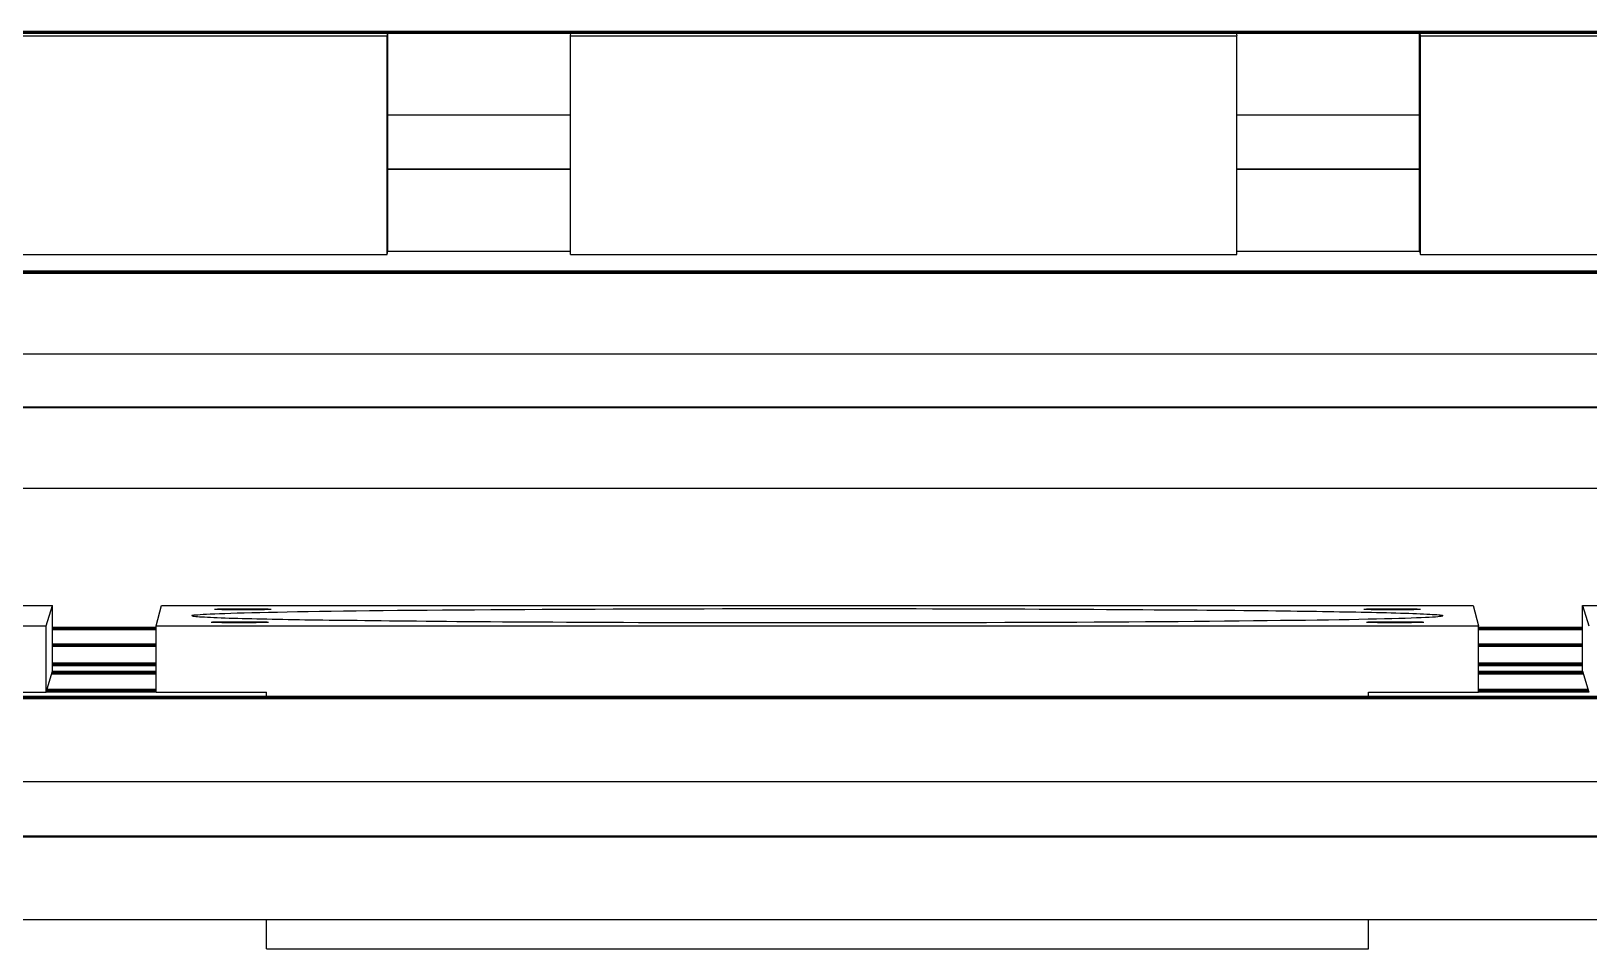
# Model space of a CAD drawing. Header units: millimetres. Extents: x -226 to 218, y -257 to 254.
# Drawn here: x -72.3 to 70.9, y -256.6 to -172.2 of the extents above; entities that cross this region are included whole.
import ezdxf

# ---------------------------------------------------------------- set-up
doc = ezdxf.new("R2010")
doc.units = ezdxf.units.MM
doc.layers.add('VISIBLE', color=7, linetype='Continuous')

msp = doc.modelspace()

# ---------------------------------------------------------------- linework, layer by layer
at = {"layer": 'VISIBLE'}
for p, q in [((-195.48, -172.42), (195.48, -172.42)), ((-175.36, -172.36), (175.36, -172.36)), ((-175.32, -172.31), (175.32, -172.31)), ((-175.25, -172.25), (175.25, -172.25)), ((-100.8, -172.69), (-39.56, -172.69)), ((-39.56, -172.69), (-39.5, -172.42)), ((-39.56, -192.77), (-39.56, -172.69)), ((-39.5, -192.47), (-39.5, -172.42)), ((-22.69, -172.69), (-22.66, -172.42)), ((-22.69, -192.77), (-22.69, -172.69)), ((-22.69, -172.69), (38.55, -172.69)), ((38.49, -172.42), (38.55, -172.69)), ((38.55, -192.77), (38.55, -172.69)), ((55.34, -192.47), (55.34, -172.42)), ((55.34, -172.42), (55.42, -172.69)), ((55.42, -192.77), (55.42, -172.69)), ((55.42, -172.69), (116.66, -172.69)), ((-39.5, -179.94), (-22.69, -179.94)), ((38.55, -179.94), (55.34, -179.94)), ((-39.5, -184.9), (-22.69, -184.9)), ((-39.5, -184.95), (-22.69, -184.95)), ((38.55, -184.9), (55.34, -184.9)), ((38.55, -184.95), (55.34, -184.95)), ((-100.8, -192.77), (-39.56, -192.77)), ((-39.56, -192.77), (-39.5, -192.47)), ((-39.5, -192.47), (-22.69, -192.47)), ((-22.69, -192.77), (38.55, -192.77)), ((38.55, -192.47), (55.34, -192.47)), ((55.34, -192.47), (55.42, -192.77)), ((55.42, -192.77), (116.66, -192.77)), ((-192.67, -194.49), (192.67, -194.49)), ((-172.84, -194.41), (172.84, -194.41)), ((-172.8, -194.37), (172.8, -194.37)), ((-172.74, -194.29), (172.74, -194.29)), ((-192.67, -201.9), (192.67, -201.9)), ((-192.67, -206.84), (192.67, -206.84)), ((-192.61, -206.78), (192.61, -206.78)), ((-192.67, -214.25), (192.67, -214.25)), ((-190.9, -225.06), (-70.33, -225.06)), ((-70.91, -226.93), (-70.33, -225.06)), ((-70.33, -231.09), (-70.33, -225.06)), ((-60.78, -226.93), (-60.29, -225.06)), ((-60.29, -225.06), (60.29, -225.06)), ((-57.5, -225.97), (-57.47, -225.95)), ((-57.5, -225.97), (-57.49, -225.99)), ((-57.49, -225.99), (-57.46, -226)), ((-57.47, -225.95), (-57.4, -225.94)), ((-57.46, -226), (-57.38, -226.02)), ((-57.4, -225.94), (-57.3, -225.92)), ((-57.38, -226.02), (-57.28, -226.03)), ((-57.3, -225.92), (-57.16, -225.9)), ((-57.28, -226.03), (-57.15, -226.05)), ((-57.16, -225.9), (-56.97, -225.89)), ((-57.15, -226.05), (-56.99, -226.06)), ((-56.99, -226.06), (-56.8, -226.08)), ((-56.97, -225.89), (-56.75, -225.87)), ((-56.8, -226.08), (-56.58, -226.09)), ((-56.75, -225.87), (-56.48, -225.85)), ((-56.58, -226.09), (-56.34, -226.1)), ((-56.48, -225.85), (-56.17, -225.84)), ((-56.34, -226.1), (-56.08, -226.12)), ((-56.17, -225.84), (-55.81, -225.82)), ((-56.08, -226.12), (-55.8, -226.13)), ((-55.81, -225.82), (-55.41, -225.8)), ((-55.8, -226.13), (-55.49, -226.14)), ((-55.49, -226.14), (-55.17, -226.16)), ((-55.44, -225.38), (-55.41, -225.37)), ((-55.44, -225.38), (-55.43, -225.38)), ((-55.43, -225.38), (-55.41, -225.38)), ((-55.41, -225.37), (-55.36, -225.37)), ((-55.41, -225.38), (-55.36, -225.38)), ((-55.41, -225.8), (-54.96, -225.78)), ((-55.36, -225.37), (-55.28, -225.37)), ((-55.36, -225.38), (-55.3, -225.39)), ((-55.3, -225.39), (-55.15, -225.39)), ((-55.28, -225.37), (-55.15, -225.36)), ((-55.17, -226.16), (-54.82, -226.17)), ((-55.15, -225.36), (-55, -225.36)), ((-55.15, -225.39), (-54.97, -225.39)), ((-55, -225.36), (-54.8, -225.36)), ((-54.97, -225.39), (-54.75, -225.4)), ((-54.96, -225.78), (-54.47, -225.77)), ((-54.82, -226.17), (-54.46, -226.18)), ((-54.8, -225.36), (-54.58, -225.35)), ((-54.75, -225.4), (-54.46, -225.4)), ((-54.58, -225.35), (-54.32, -225.35)), ((-54.47, -225.77), (-53.92, -225.75)), ((-54.46, -225.4), (-54.29, -225.4)), ((-54.46, -226.18), (-54.09, -226.2)), ((-54.32, -225.35), (-54.04, -225.35)), ((-54.29, -225.4), (-54.09, -225.4)), ((-54.09, -225.4), (-53.88, -225.4)), ((-54.09, -226.2), (-53.69, -226.21)), ((-54.04, -225.35), (-53.75, -225.35)), ((-53.92, -225.75), (-53.33, -225.73)), ((-53.88, -225.4), (-53.64, -225.4)), ((-53.75, -225.35), (-53.44, -225.35)), ((-53.69, -226.21), (-53.29, -226.22)), ((-53.64, -225.4), (-53.38, -225.4)), ((-53.44, -225.35), (-53.14, -225.35)), ((-53.38, -225.4), (-53.1, -225.41)), ((-53.33, -225.73), (-52.69, -225.71)), ((-53.29, -226.22), (-52.87, -226.23)), ((-53.14, -225.35), (-52.83, -225.35)), ((-53.1, -225.41), (-52.81, -225.41)), ((-52.87, -226.23), (-52.43, -226.24)), ((-52.83, -225.35), (-52.54, -225.35)), ((-52.81, -225.41), (-52.51, -225.41)), ((-52.69, -225.71), (-52, -225.7)), ((-52.54, -225.35), (-52.27, -225.35)), ((-52.51, -225.41), (-52.2, -225.4)), ((-52.27, -225.35), (-52.01, -225.35)), ((-52.2, -225.4), (-51.9, -225.4)), ((-52.01, -225.35), (-51.77, -225.35)), ((-52, -225.7), (-51.26, -225.68)), ((-51.9, -225.4), (-51.6, -225.4)), ((-51.77, -225.35), (-51.55, -225.35)), ((-51.6, -225.4), (-51.32, -225.4)), ((-51.55, -225.35), (-51.36, -225.35)), ((-51.36, -225.35), (-51.18, -225.35)), ((-51.32, -225.4), (-51.07, -225.4)), ((-51.26, -225.68), (-50.47, -225.66)), ((-51.18, -225.35), (-50.9, -225.36)), ((-51.07, -225.4), (-50.84, -225.4)), ((-50.9, -225.36), (-50.68, -225.36)), ((-50.84, -225.4), (-50.65, -225.39)), ((-50.68, -225.36), (-50.5, -225.36)), ((-50.65, -225.39), (-50.49, -225.39)), ((-50.5, -225.36), (-50.34, -225.37)), ((-50.49, -225.39), (-50.37, -225.39)), ((-50.47, -225.66), (-49.63, -225.65)), ((-50.37, -225.39), (-50.28, -225.38)), ((-50.34, -225.37), (-50.28, -225.37)), ((-50.28, -225.37), (-50.24, -225.37)), ((-50.28, -225.38), (-50.23, -225.38)), ((-50.24, -225.37), (-50.21, -225.37)), ((-50.23, -225.38), (-50.21, -225.38)), ((-50.21, -225.37), (-50.21, -225.38)), ((-49.63, -225.65), (-48.74, -225.63)), ((-48.74, -225.63), (-47.8, -225.61)), ((-47.8, -225.61), (-46.81, -225.6)), ((-46.81, -225.6), (-45.78, -225.58)), ((-45.78, -225.58), (-44.69, -225.57)), ((-44.69, -225.57), (-43.56, -225.55)), ((-43.56, -225.55), (-42.39, -225.54)), ((-42.39, -225.54), (-41.17, -225.52)), ((-41.17, -225.52), (-39.91, -225.51)), ((-39.91, -225.51), (-38.6, -225.49)), ((-38.6, -225.49), (-37.26, -225.48)), ((-37.26, -225.48), (-35.88, -225.47)), ((-35.88, -225.47), (-34.46, -225.45)), ((-34.46, -225.45), (-33.01, -225.44)), ((-33.01, -225.44), (-31.53, -225.43)), ((-31.53, -225.43), (-30.01, -225.42)), ((-30.01, -225.42), (-28.47, -225.41)), ((-28.47, -225.41), (-26.91, -225.4)), ((-26.91, -225.4), (-25.32, -225.39)), ((-25.32, -225.39), (-23.71, -225.38)), ((-23.71, -225.38), (-22.08, -225.37)), ((-22.08, -225.37), (-20.44, -225.37)), ((-20.44, -225.37), (-18.78, -225.36)), ((-18.78, -225.36), (-17.12, -225.35)), ((-17.12, -225.35), (-15.44, -225.35)), ((-15.44, -225.35), (-13.76, -225.34)), ((-13.76, -225.34), (-12.08, -225.34)), ((-12.08, -225.34), (-10.4, -225.34)), ((-10.4, -225.34), (-8.72, -225.33)), ((-8.72, -225.33), (-7.04, -225.33)), ((-7.04, -225.33), (-5.37, -225.33)), ((-5.37, -225.33), (-3.71, -225.33)), ((-3.71, -225.33), (-2.06, -225.33)), ((-2.06, -225.33), (-0.42, -225.32)), ((-0.42, -225.32), (1.2, -225.33)), ((1.2, -225.33), (2.81, -225.33)), ((2.81, -225.33), (4.41, -225.33)), ((4.41, -225.33), (5.98, -225.33)), ((5.98, -225.33), (7.53, -225.33)), ((7.53, -225.33), (9.06, -225.33)), ((9.06, -225.33), (10.57, -225.34)), ((10.57, -225.34), (12.05, -225.34)), ((12.05, -225.34), (13.51, -225.34)), ((13.51, -225.34), (14.94, -225.35)), ((14.94, -225.35), (16.34, -225.35)), ((16.34, -225.35), (17.72, -225.36)), ((17.72, -225.36), (19.07, -225.36)), ((19.07, -225.36), (20.39, -225.37)), ((20.39, -225.37), (21.69, -225.37)), ((21.69, -225.37), (22.95, -225.38)), ((22.95, -225.38), (24.18, -225.39)), ((24.18, -225.39), (25.39, -225.39)), ((25.39, -225.39), (26.56, -225.4)), ((26.56, -225.4), (27.7, -225.41)), ((27.7, -225.41), (28.82, -225.41)), ((28.82, -225.41), (29.9, -225.42)), ((29.9, -225.42), (30.96, -225.43)), ((30.96, -225.43), (31.99, -225.43)), ((31.99, -225.43), (32.98, -225.44)), ((32.98, -225.44), (33.95, -225.45)), ((33.95, -225.45), (34.89, -225.46)), ((34.89, -225.46), (35.8, -225.47)), ((35.8, -225.47), (36.69, -225.47)), ((36.69, -225.47), (37.54, -225.48)), ((37.54, -225.48), (38.37, -225.49)), ((38.37, -225.49), (39.18, -225.5)), ((39.18, -225.5), (39.96, -225.51)), ((39.96, -225.51), (40.71, -225.52)), ((40.71, -225.52), (41.44, -225.52)), ((41.44, -225.52), (42.14, -225.53)), ((42.14, -225.53), (42.82, -225.54)), ((42.82, -225.54), (43.47, -225.55)), ((43.47, -225.55), (44.11, -225.56)), ((44.11, -225.56), (44.72, -225.57)), ((44.72, -225.57), (45.31, -225.57)), ((45.31, -225.57), (45.88, -225.58)), ((45.88, -225.58), (46.42, -225.59)), ((46.42, -225.59), (46.95, -225.6)), ((46.95, -225.6), (47.47, -225.61)), ((47.47, -225.61), (47.98, -225.62)), ((47.98, -225.62), (48.49, -225.63)), ((48.49, -225.63), (48.99, -225.63)), ((48.99, -225.63), (49.49, -225.64)), ((49.49, -225.64), (49.98, -225.65)), ((49.98, -225.65), (50.46, -225.66)), ((50.21, -225.38), (50.23, -225.37)), ((50.21, -225.38), (50.21, -225.38)), ((50.21, -225.38), (50.24, -225.38)), ((50.23, -225.37), (50.28, -225.37)), ((50.24, -225.38), (50.29, -225.38)), ((50.28, -225.37), (50.36, -225.37)), ((50.29, -225.38), (50.35, -225.39)), ((50.35, -225.39), (50.51, -225.39)), ((50.36, -225.37), (50.48, -225.36)), ((50.46, -225.66), (50.94, -225.67)), ((50.48, -225.36), (50.64, -225.36)), ((50.51, -225.39), (50.69, -225.39)), ((50.64, -225.36), (50.83, -225.36)), ((50.69, -225.39), (50.91, -225.4)), ((50.83, -225.36), (51.06, -225.35)), ((50.91, -225.4), (51.2, -225.4)), ((50.94, -225.67), (51.4, -225.68)), ((51.06, -225.35), (51.31, -225.35)), ((51.2, -225.4), (51.37, -225.4)), ((51.31, -225.35), (51.59, -225.35)), ((51.37, -225.4), (51.56, -225.4)), ((51.4, -225.68), (51.86, -225.69)), ((51.56, -225.4), (51.78, -225.4)), ((51.59, -225.35), (51.88, -225.35)), ((51.78, -225.4), (52.02, -225.4)), ((51.86, -225.69), (52.31, -225.7)), ((51.88, -225.35), (52.19, -225.35)), ((52.02, -225.4), (52.28, -225.4)), ((52.13, -226.25), (52.81, -226.23)), ((52.19, -225.35), (52.49, -225.35)), ((52.28, -225.4), (52.56, -225.41)), ((52.31, -225.7), (52.75, -225.72)), ((52.49, -225.35), (52.8, -225.35)), ((52.56, -225.41), (52.85, -225.41)), ((52.75, -225.72), (53.17, -225.73)), ((52.8, -225.35), (53.09, -225.35)), ((52.81, -226.23), (53.45, -226.21)), ((52.85, -225.41), (53.15, -225.41)), ((53.09, -225.35), (53.37, -225.35)), ((53.15, -225.41), (53.46, -225.4)), ((53.17, -225.73), (53.58, -225.74)), ((53.37, -225.35), (53.62, -225.35)), ((53.45, -226.21), (54.03, -226.2)), ((53.46, -225.4), (53.76, -225.4)), ((53.58, -225.74), (53.98, -225.75)), ((53.62, -225.35), (53.86, -225.35)), ((53.76, -225.4), (54.06, -225.4)), ((53.86, -225.35), (54.08, -225.35)), ((53.98, -225.75), (54.36, -225.76)), ((54.03, -226.2), (54.57, -226.18)), ((54.06, -225.4), (54.33, -225.4)), ((54.08, -225.35), (54.28, -225.35)), ((54.28, -225.35), (54.45, -225.35)), ((54.33, -225.4), (54.59, -225.4)), ((54.36, -225.76), (54.73, -225.78)), ((54.45, -225.35), (54.74, -225.36)), ((54.57, -226.18), (55.06, -226.16)), ((54.59, -225.4), (54.81, -225.4)), ((54.73, -225.78), (55.08, -225.79)), ((54.74, -225.36), (54.96, -225.36)), ((54.81, -225.4), (55, -225.39)), ((54.96, -225.36), (55.14, -225.36)), ((55, -225.39), (55.16, -225.39)), ((55.06, -226.16), (55.5, -226.14)), ((55.08, -225.79), (55.41, -225.8)), ((55.14, -225.36), (55.3, -225.37)), ((55.16, -225.39), (55.28, -225.39)), ((55.28, -225.39), (55.37, -225.38)), ((55.3, -225.37), (55.36, -225.37)), ((55.36, -225.37), (55.4, -225.37)), ((55.37, -225.38), (55.42, -225.38)), ((55.4, -225.37), (55.43, -225.37)), ((55.41, -225.8), (55.72, -225.81)), ((55.42, -225.38), (55.44, -225.38)), ((55.43, -225.37), (55.44, -225.38)), ((55.5, -226.14), (55.89, -226.13)), ((55.72, -225.81), (56.01, -225.83)), ((55.89, -226.13), (56.24, -226.11)), ((56.01, -225.83), (56.28, -225.84)), ((56.24, -226.11), (56.54, -226.09)), ((56.28, -225.84), (56.52, -225.86)), ((56.52, -225.86), (56.75, -225.87)), ((56.54, -226.09), (56.8, -226.08)), ((56.75, -225.87), (56.94, -225.88)), ((56.8, -226.08), (57.02, -226.06)), ((56.94, -225.88), (57.11, -225.9)), ((57.02, -226.06), (57.19, -226.04)), ((57.11, -225.9), (57.25, -225.91)), ((57.19, -226.04), (57.33, -226.03)), ((57.25, -225.91), (57.36, -225.93)), ((57.33, -226.03), (57.42, -226.01)), ((57.36, -225.93), (57.44, -225.94)), ((57.42, -226.01), (57.48, -225.99)), ((57.44, -225.94), (57.49, -225.96)), ((57.48, -225.99), (57.5, -225.98)), ((57.49, -225.96), (57.5, -225.98)), ((60.29, -225.06), (60.78, -226.93)), ((70.33, -231.09), (70.33, -225.06)), ((70.33, -225.06), (70.91, -226.93)), ((70.33, -225.06), (190.9, -225.06)), ((-192.48, -226.93), (-70.91, -226.93)), ((-70.91, -233), (-70.91, -226.93)), ((-70.33, -227.03), (-60.78, -227.03)), ((-70.33, -227.11), (-60.78, -227.11)), ((-70.33, -227.17), (-60.78, -227.17)), ((-70.33, -227.25), (-60.78, -227.25)), ((-60.78, -233), (-60.78, -226.93)), ((-60.78, -226.93), (60.78, -226.93)), ((-55.73, -226.57), (-55.73, -226.57)), ((-55.73, -226.57), (-55.73, -226.57)), ((-55.73, -226.57), (-55.71, -226.57)), ((-55.73, -226.57), (-55.7, -226.58)), ((-55.71, -226.57), (-55.66, -226.57)), ((-55.7, -226.58), (-55.65, -226.58)), ((-55.66, -226.57), (-55.57, -226.56)), ((-55.65, -226.58), (-55.59, -226.58)), ((-55.59, -226.58), (-55.44, -226.59)), ((-55.57, -226.56), (-55.45, -226.56)), ((-55.45, -226.56), (-55.29, -226.56)), ((-55.44, -226.59), (-55.26, -226.59)), ((-55.29, -226.56), (-55.09, -226.55)), ((-55.26, -226.59), (-55.04, -226.59)), ((-55.09, -226.55), (-54.87, -226.55)), ((-55.04, -226.59), (-54.75, -226.6)), ((-54.87, -226.55), (-54.61, -226.55)), ((-54.75, -226.6), (-54.58, -226.6)), ((-54.61, -226.55), (-54.33, -226.55)), ((-54.58, -226.6), (-54.38, -226.6)), ((-54.38, -226.6), (-54.16, -226.6)), ((-54.33, -226.55), (-54.03, -226.54)), ((-54.16, -226.6), (-53.92, -226.6)), ((-54.03, -226.54), (-53.73, -226.54)), ((-53.92, -226.6), (-53.66, -226.6)), ((-53.73, -226.54), (-53.42, -226.54)), ((-53.66, -226.6), (-53.38, -226.6)), ((-53.42, -226.54), (-53.12, -226.54)), ((-53.38, -226.6), (-53.09, -226.6)), ((-53.12, -226.54), (-52.82, -226.54)), ((-53.09, -226.6), (-52.79, -226.6)), ((-52.82, -226.54), (-52.54, -226.54)), ((-52.79, -226.6), (-52.48, -226.6)), ((-52.54, -226.54), (-52.28, -226.54)), ((-52.48, -226.6), (-52.17, -226.6)), ((-52.43, -226.24), (-51.99, -226.25)), ((-52.28, -226.54), (-52.04, -226.55)), ((-52.17, -226.6), (-51.88, -226.6)), ((-52.04, -226.55), (-51.83, -226.55)), ((-51.99, -226.25), (-51.54, -226.26)), ((-51.88, -226.6), (-51.6, -226.6)), ((-51.83, -226.55), (-51.63, -226.55)), ((-51.63, -226.55), (-51.46, -226.55)), ((-51.6, -226.6), (-51.34, -226.59)), ((-51.54, -226.26), (-51.07, -226.27)), ((-51.46, -226.55), (-51.17, -226.55)), ((-51.34, -226.59), (-51.11, -226.59)), ((-51.17, -226.55), (-50.95, -226.56)), ((-51.11, -226.59), (-50.92, -226.59)), ((-51.07, -226.27), (-50.6, -226.28)), ((-50.95, -226.56), (-50.77, -226.56)), ((-50.92, -226.59), (-50.76, -226.59)), ((-50.77, -226.56), (-50.61, -226.56)), ((-50.76, -226.59), (-50.64, -226.58)), ((-50.64, -226.58), (-50.55, -226.58)), ((-50.61, -226.56), (-50.55, -226.57)), ((-50.6, -226.28), (-50.12, -226.29)), ((-50.55, -226.57), (-50.51, -226.57)), ((-50.55, -226.58), (-50.5, -226.58)), ((-50.51, -226.57), (-50.48, -226.57)), ((-50.5, -226.58), (-50.47, -226.57)), ((-50.48, -226.57), (-50.47, -226.57)), ((-50.12, -226.29), (-49.63, -226.3)), ((-49.63, -226.3), (-49.14, -226.31)), ((-49.14, -226.31), (-48.64, -226.32)), ((-48.64, -226.32), (-48.13, -226.33)), ((-48.13, -226.33), (-47.62, -226.34)), ((-47.62, -226.34), (-47.11, -226.35)), ((-47.11, -226.35), (-46.58, -226.36)), ((-46.58, -226.36), (-46.03, -226.36)), ((-46.03, -226.36), (-45.47, -226.37)), ((-45.47, -226.37), (-44.88, -226.38)), ((-44.88, -226.38), (-44.27, -226.39)), ((-44.27, -226.39), (-43.64, -226.4)), ((-43.64, -226.4), (-42.98, -226.41)), ((-42.98, -226.41), (-42.3, -226.41)), ((-42.3, -226.41), (-41.6, -226.42)), ((-41.6, -226.42), (-40.87, -226.43)), ((-40.87, -226.43), (-40.12, -226.44)), ((-40.12, -226.44), (-39.34, -226.45)), ((-39.34, -226.45), (-38.54, -226.46)), ((-38.54, -226.46), (-37.71, -226.47)), ((-37.71, -226.47), (-36.85, -226.47)), ((-36.85, -226.47), (-35.96, -226.48)), ((-35.96, -226.48), (-35.05, -226.49)), ((-35.05, -226.49), (-34.11, -226.5)), ((-34.11, -226.5), (-33.14, -226.51)), ((-33.14, -226.51), (-32.14, -226.51)), ((-32.14, -226.51), (-31.11, -226.52)), ((-31.11, -226.52), (-30.05, -226.53)), ((-30.05, -226.53), (-28.96, -226.54)), ((-28.96, -226.54), (-27.84, -226.54)), ((-27.84, -226.54), (-26.7, -226.55)), ((-26.7, -226.55), (-25.52, -226.56)), ((-25.52, -226.56), (-24.31, -226.56)), ((-24.31, -226.56), (-23.07, -226.57)), ((-23.07, -226.57), (-21.8, -226.58)), ((-21.8, -226.58), (-20.5, -226.58)), ((-20.5, -226.58), (-19.18, -226.59)), ((-19.18, -226.59), (-17.82, -226.59)), ((-17.82, -226.59), (-16.44, -226.6)), ((-16.44, -226.6), (-15.02, -226.6)), ((-15.02, -226.6), (-13.58, -226.61)), ((-13.58, -226.61), (-12.12, -226.61)), ((-12.12, -226.61), (-10.63, -226.61)), ((-10.63, -226.61), (-9.11, -226.62)), ((-9.11, -226.62), (-7.57, -226.62)), ((-7.57, -226.62), (-6.01, -226.62)), ((-6.01, -226.62), (-4.43, -226.62)), ((-4.43, -226.62), (-2.83, -226.62)), ((-2.83, -226.62), (-1.21, -226.62)), ((-1.21, -226.62), (0.42, -226.62)), ((0.42, -226.62), (2.07, -226.62)), ((2.07, -226.62), (3.73, -226.62)), ((3.73, -226.62), (5.4, -226.62)), ((5.4, -226.62), (7.08, -226.62)), ((7.08, -226.62), (8.77, -226.62)), ((8.77, -226.62), (10.46, -226.61)), ((10.46, -226.61), (12.15, -226.61)), ((12.15, -226.61), (13.84, -226.61)), ((13.84, -226.61), (15.53, -226.6)), ((15.53, -226.6), (17.21, -226.59)), ((17.21, -226.59), (18.88, -226.59)), ((18.88, -226.59), (20.55, -226.58)), ((20.55, -226.58), (22.2, -226.57)), ((22.2, -226.57), (23.83, -226.57)), ((23.83, -226.57), (25.45, -226.56)), ((25.45, -226.56), (27.04, -226.55)), ((27.04, -226.55), (28.61, -226.54)), ((28.61, -226.54), (30.16, -226.53)), ((30.16, -226.53), (31.68, -226.52)), ((31.68, -226.52), (33.16, -226.51)), ((33.16, -226.51), (34.62, -226.49)), ((34.62, -226.49), (36.04, -226.48)), ((36.04, -226.48), (37.42, -226.47)), ((37.42, -226.47), (38.77, -226.45)), ((38.77, -226.45), (40.07, -226.44)), ((40.07, -226.44), (41.33, -226.43)), ((41.33, -226.43), (42.55, -226.41)), ((42.55, -226.41), (43.73, -226.4)), ((43.73, -226.4), (44.86, -226.38)), ((44.86, -226.38), (45.94, -226.37)), ((45.94, -226.37), (46.97, -226.35)), ((46.97, -226.35), (47.95, -226.33)), ((47.95, -226.33), (48.89, -226.32)), ((48.89, -226.32), (49.77, -226.3)), ((49.77, -226.3), (50.61, -226.28)), ((50.47, -226.57), (50.48, -226.57)), ((50.47, -226.57), (50.5, -226.57)), ((50.48, -226.57), (50.51, -226.58)), ((50.5, -226.57), (50.55, -226.57)), ((50.51, -226.58), (50.55, -226.58)), ((50.55, -226.57), (50.63, -226.56)), ((50.55, -226.58), (50.62, -226.58)), ((50.61, -226.28), (51.39, -226.27)), ((50.62, -226.58), (50.77, -226.59)), ((50.63, -226.56), (50.75, -226.56)), ((50.75, -226.56), (50.91, -226.56)), ((50.77, -226.59), (50.96, -226.59)), ((50.91, -226.56), (51.1, -226.55)), ((50.96, -226.59), (51.18, -226.59)), ((51.1, -226.55), (51.33, -226.55)), ((51.18, -226.59), (51.47, -226.6)), ((51.33, -226.55), (51.58, -226.55)), ((51.39, -226.27), (52.13, -226.25)), ((51.47, -226.6), (51.64, -226.6)), ((51.58, -226.55), (51.86, -226.55)), ((51.64, -226.6), (51.84, -226.6)), ((51.84, -226.6), (52.06, -226.6)), ((51.86, -226.55), (52.16, -226.54)), ((52.06, -226.6), (52.3, -226.6)), ((52.16, -226.54), (52.47, -226.54)), ((52.3, -226.6), (52.56, -226.6)), ((52.47, -226.54), (52.77, -226.54)), ((52.56, -226.6), (52.84, -226.6)), ((52.77, -226.54), (53.08, -226.54)), ((52.84, -226.6), (53.13, -226.6)), ((53.08, -226.54), (53.37, -226.54)), ((53.13, -226.6), (53.43, -226.6)), ((53.37, -226.54), (53.65, -226.54)), ((53.43, -226.6), (53.74, -226.6)), ((53.65, -226.54), (53.91, -226.54)), ((53.74, -226.6), (54.05, -226.6)), ((53.91, -226.54), (54.15, -226.55)), ((54.05, -226.6), (54.34, -226.6)), ((54.15, -226.55), (54.37, -226.55)), ((54.34, -226.6), (54.62, -226.6)), ((54.37, -226.55), (54.56, -226.55)), ((54.56, -226.55), (54.74, -226.55)), ((54.62, -226.6), (54.88, -226.59)), ((54.74, -226.55), (55.03, -226.55)), ((54.88, -226.59), (55.1, -226.59)), ((54.88, -226.59), (55.1, -226.59)), ((55.03, -226.55), (55.25, -226.56)), ((55.1, -226.59), (55.3, -226.59)), ((55.25, -226.56), (55.43, -226.56)), ((55.3, -226.59), (55.45, -226.59)), ((55.43, -226.56), (55.59, -226.56)), ((55.45, -226.59), (55.57, -226.58)), ((55.57, -226.58), (55.66, -226.58)), ((55.59, -226.56), (55.65, -226.57)), ((55.65, -226.57), (55.7, -226.57)), ((55.66, -226.58), (55.71, -226.58)), ((55.7, -226.57), (55.73, -226.57)), ((55.71, -226.58), (55.73, -226.57)), ((55.73, -226.57), (55.73, -226.57)), ((60.78, -233), (60.78, -226.93)), ((60.78, -227.03), (70.33, -227.03)), ((60.78, -227.11), (70.33, -227.11)), ((60.78, -227.17), (70.33, -227.17)), ((60.78, -227.25), (70.33, -227.25)), ((-70.33, -228.56), (-60.78, -228.56)), ((-70.33, -228.65), (-60.78, -228.65)), ((-70.33, -228.7), (-60.78, -228.7)), ((-70.33, -228.79), (-60.78, -228.79)), ((60.78, -228.56), (70.33, -228.56)), ((60.78, -228.65), (70.33, -228.65)), ((60.78, -228.7), (70.33, -228.7)), ((60.78, -228.79), (70.33, -228.79)), ((-70.33, -230.33), (-60.78, -230.33)), ((-70.33, -230.42), (-60.78, -230.42)), ((-70.33, -230.48), (-60.78, -230.48)), ((60.78, -230.33), (70.33, -230.33)), ((60.78, -230.42), (70.33, -230.42)), ((60.78, -230.48), (70.33, -230.48)), ((-70.91, -233), (-70.33, -231.09)), ((-70.4, -231.33), (-60.78, -231.33)), ((-70.38, -231.24), (-60.78, -231.24)), ((-70.36, -231.18), (-60.78, -231.18)), ((-70.33, -230.56), (-60.78, -230.56)), ((-70.33, -231.09), (-60.78, -231.09)), ((60.78, -230.56), (70.33, -230.56)), ((60.78, -231.09), (70.33, -231.09)), ((60.78, -231.18), (70.36, -231.18)), ((60.78, -231.24), (70.38, -231.24)), ((60.78, -231.33), (70.4, -231.33)), ((70.33, -231.09), (70.91, -233)), ((-197.86, -233.37), (197.86, -233.37)), ((-81.05, -233), (-70.91, -233)), ((-70.9, -232.97), (-60.78, -232.97)), ((-70.88, -232.88), (-60.78, -232.88)), ((-70.86, -232.82), (-60.78, -232.82)), ((-70.83, -232.73), (-60.78, -232.73)), ((-60.78, -233), (-50.65, -233)), ((-50.65, -233.37), (-50.65, -233)), ((50.65, -233.37), (50.65, -233)), ((50.65, -233), (60.78, -233)), ((60.78, -232.73), (70.83, -232.73)), ((60.78, -232.82), (70.86, -232.82)), ((60.78, -232.88), (70.88, -232.88)), ((60.78, -232.97), (70.9, -232.97)), ((-205.68, -233.61), (205.68, -233.61)), ((-197.98, -233.46), (197.98, -233.46)), ((-197.98, -233.52), (197.98, -233.52)), ((-204.15, -241.23), (204.15, -241.23)), ((-198, -246.23), (198, -246.23)), ((-204.15, -246.31), (204.15, -246.31)), ((-205.68, -253.92), (205.68, -253.92)), ((-50.65, -256.61), (-50.65, -253.92)), ((50.65, -256.61), (50.65, -253.92)), ((-50.65, -256.61), (50.65, -256.61))]:
    msp.add_line(p, q, dxfattribs=at)

doc.saveas('drawing.dxf')
